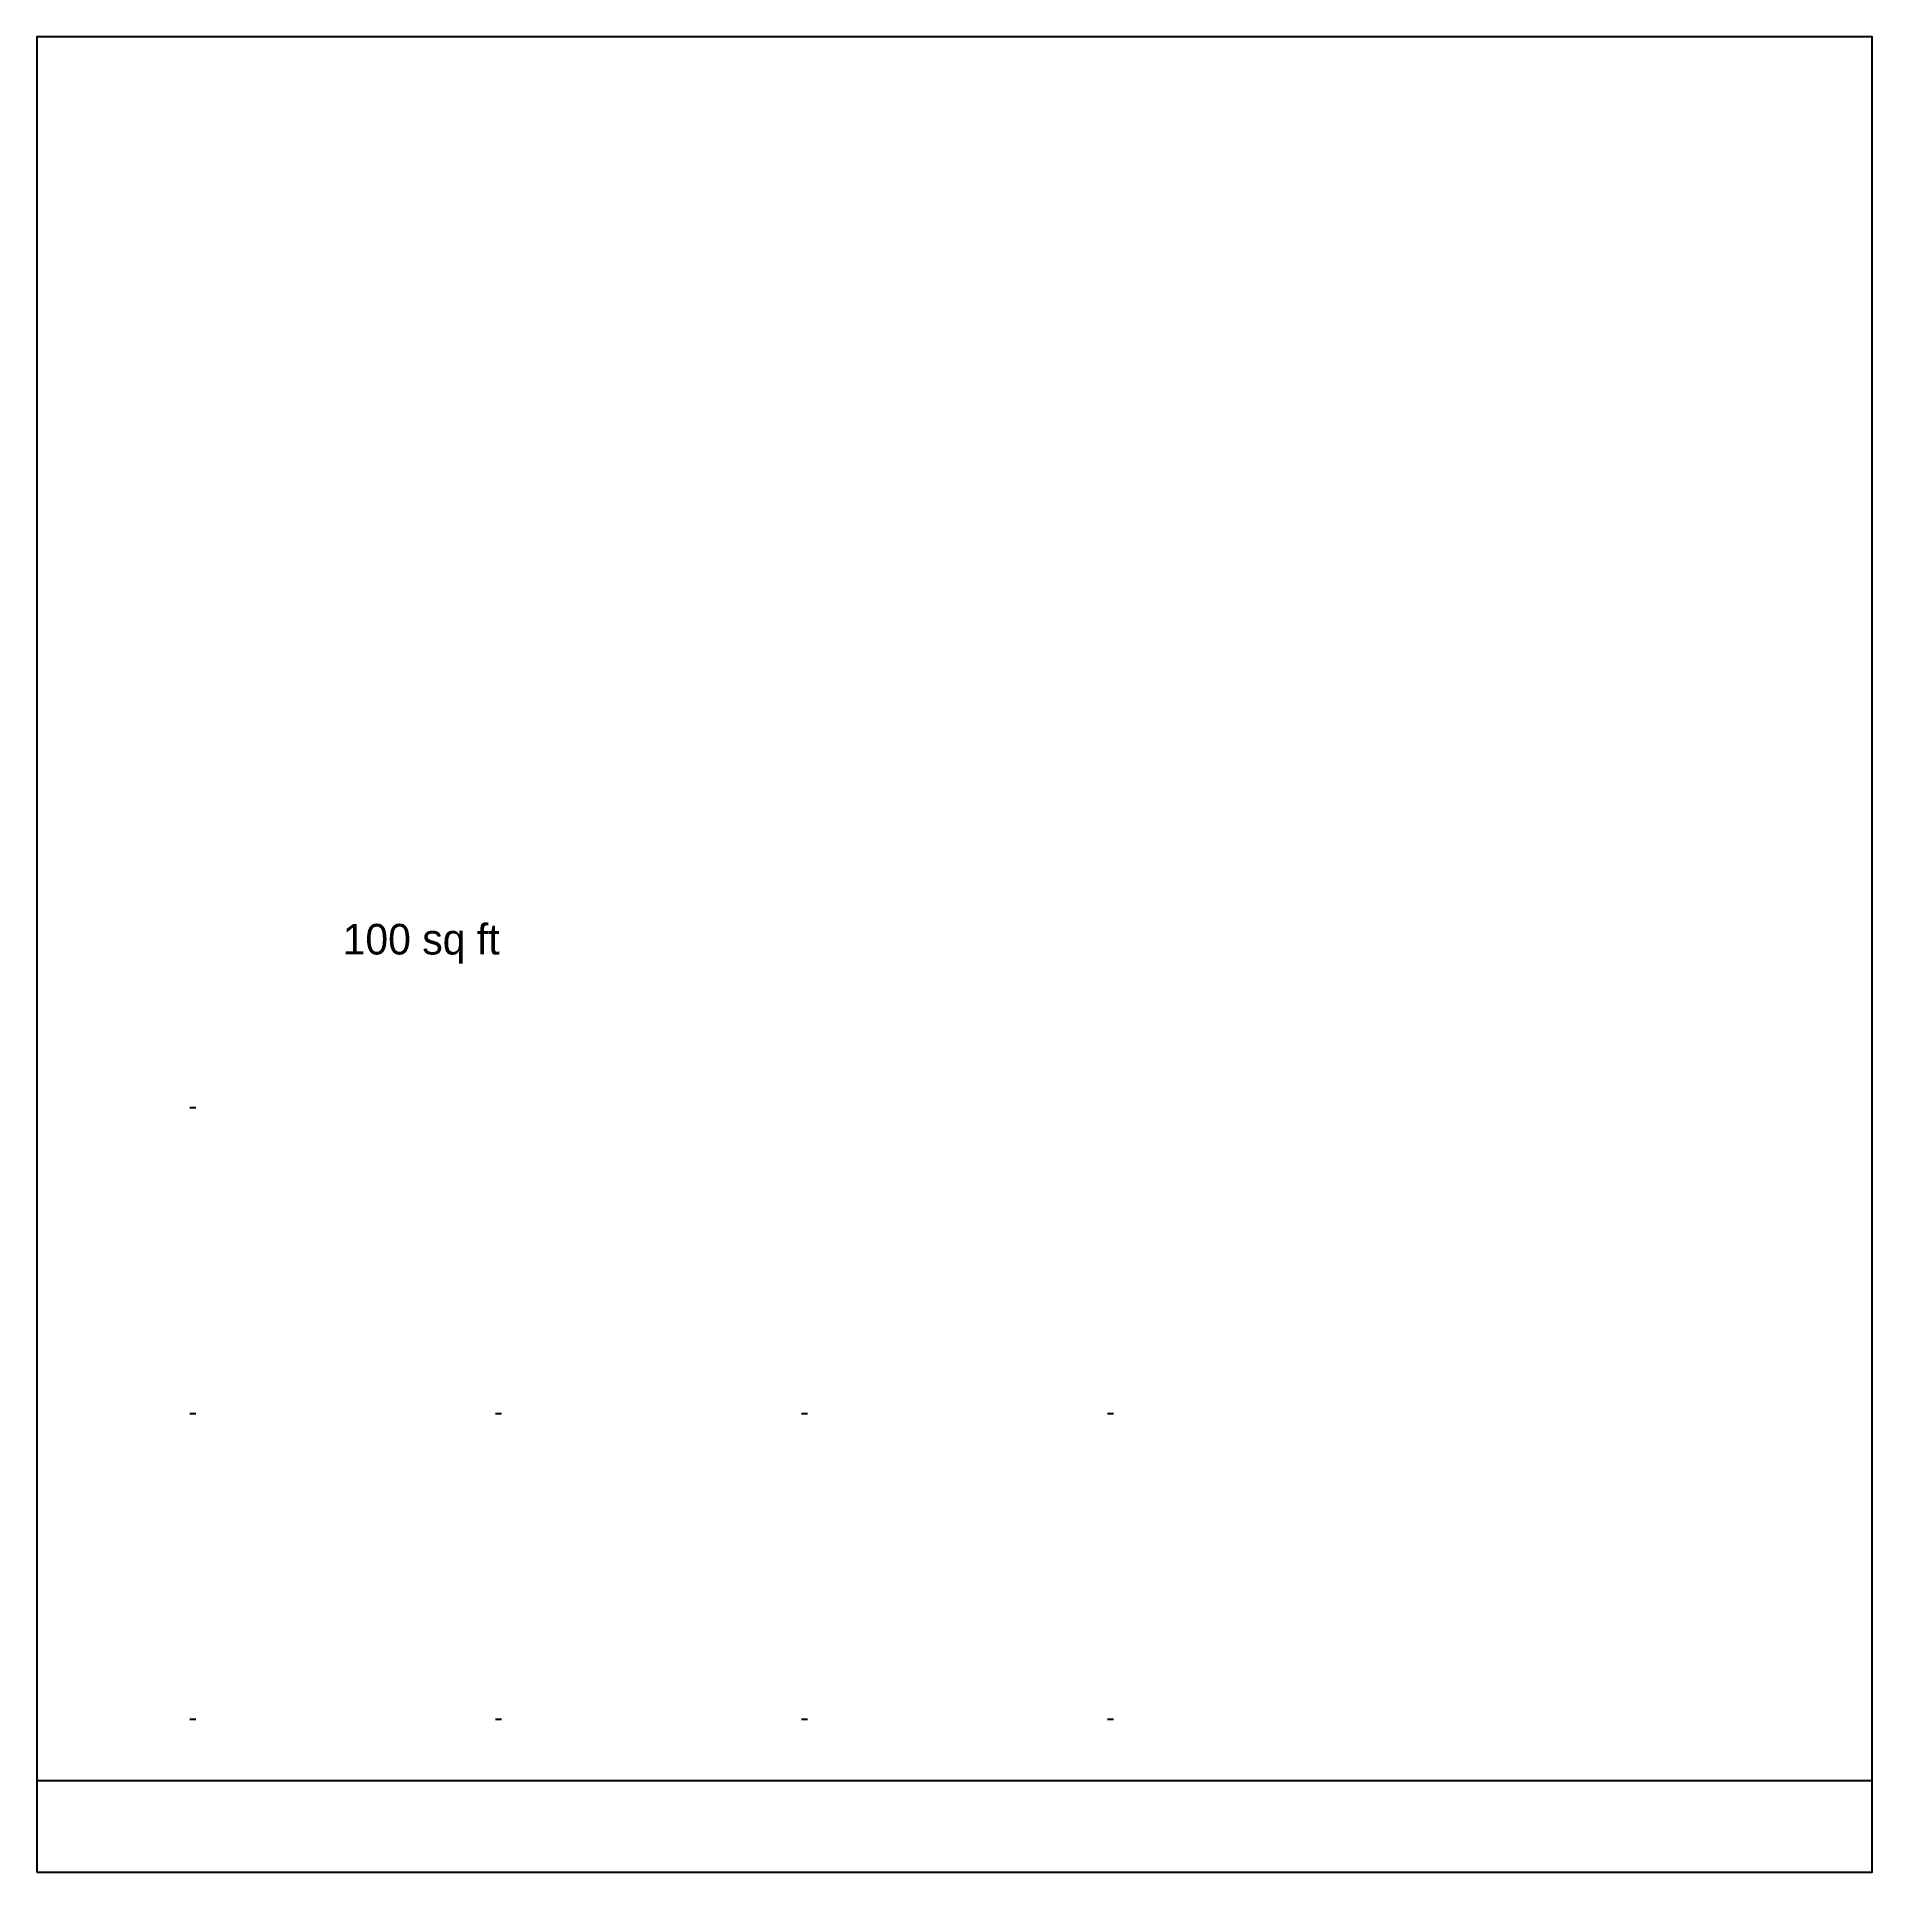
# Model space of a CAD drawing. Header units: millimetres. Extents: x 0 to 3048, y 0 to 3048.
import ezdxf

# ---------------------------------------------------------------- set-up
doc = ezdxf.new("R2010")
doc.units = ezdxf.units.MM
for name, color, linetype in [('A-ANNO', 7, 'Continuous'), ('A-AREA', 7, 'Continuous'), ('A-DOOR', 7, 'Continuous'), ('A-GLAZ', 7, 'Continuous'), ('A-WALL', 7, 'Continuous'), ('I-FURN', 7, 'Continuous'), ('M-EQPM', 7, 'Continuous'), ('P-SANR-FIXT', 7, 'Continuous')]:
    doc.layers.add(name, color=color, linetype=linetype)

# ---------------------------------------------------------------- blocks, each defined once
blk = doc.blocks.new('DR-36x80')
blk.add_line((0, 0), (10, 0))
blk = doc.blocks.new('DR-30x80')
blk.add_line((0, 0), (10, 0))
blk = doc.blocks.new('WIN-48x36')
blk.add_line((0, 0), (10, 0))
blk = doc.blocks.new('TOILET')
blk.add_line((0, 0), (10, 0))
blk = doc.blocks.new('RANGE')
blk.add_line((0, 0), (10, 0))
blk = doc.blocks.new('CHAIR')
blk.add_line((0, 0), (10, 0))
blk = doc.blocks.new('NORTH-ARROW')
blk.add_line((0, 0), (10, 0))

msp = doc.modelspace()

# ---------------------------------------------------------------- linework, layer by layer
at = {"layer": 'A-AREA'}
msp.add_lwpolyline([(0, 0), (3048, 0), (3048, 3048), (0, 3048)], close=True, dxfattribs=at)
at = {"layer": 'A-WALL'}
for p, q in [((0, 152.4), (3048, 152.4)), ((0, 0), (3048, 0))]:
    msp.add_line(p, q, dxfattribs=at)

# ---------------------------------------------------------------- block references
at = {"layer": 'A-ANNO'}
msp.add_blockref('NORTH-ARROW', (1778, 762), dxfattribs=at)
at = {"layer": 'A-DOOR'}
for name, p in [('DR-30x80', (254, 1270)), ('DR-36x80', (254, 762)), ('DR-36x80', (254, 254))]:
    msp.add_blockref(name, p, dxfattribs=at)
at = {"layer": 'A-GLAZ'}
for p in [(762, 762), (762, 254)]:
    msp.add_blockref('WIN-48x36', p, dxfattribs=at)
at = {"layer": 'I-FURN'}
msp.add_blockref('CHAIR', (1778, 254), dxfattribs=at)
at = {"layer": 'M-EQPM'}
msp.add_blockref('RANGE', (1270, 762), dxfattribs=at)
at = {"layer": 'P-SANR-FIXT'}
msp.add_blockref('TOILET', (1270, 254), dxfattribs=at)

# ---------------------------------------------------------------- texts
at = {"layer": 'A-AREA'}
msp.add_text('100 sq ft', height=50.8, dxfattribs=at).set_placement((508, 1524))

doc.saveas('drawing.dxf')
